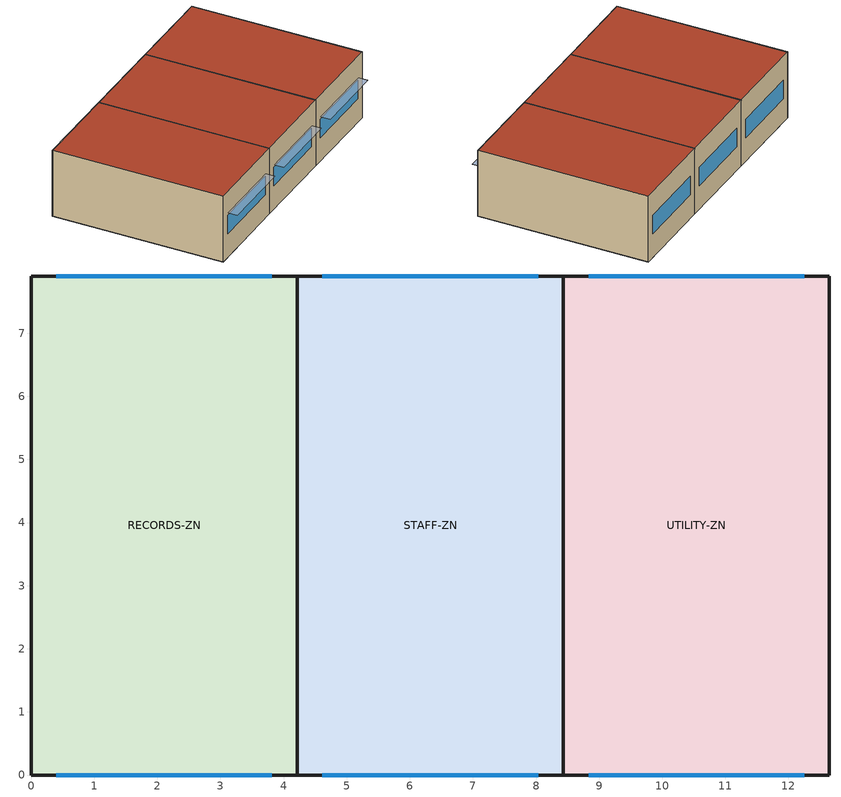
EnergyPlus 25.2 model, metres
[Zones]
RECORDS-ZN
 floor ground (FLOOR-CONSTRUCTION): 0,0 4.22,0 4.22,7.91 0,7.91 z0
 wall outside (WALL-CONSTRUCTION): 4.22,0 0,0 0,7.91 4.22,7.91 4.22,0 z0:3.2
 window (WINDOW-CONSTRUCTION): 3.82,0 0.4,0 / 0.4,7.91 3.82,7.91 z1.15:2.05
 roof outside (ROOF-CONSTRUCTION): 0,7.91 4.22,7.91 4.22,0 0,0 z3.2
STAFF-ZN
 floor ground (FLOOR-CONSTRUCTION): 4.22,0 8.43,0 8.43,7.91 4.22,7.91 z0
 wall outside (WALL-CONSTRUCTION): 8.43,0 4.22,0 4.22,7.91 8.43,7.91 8.43,0 z0:3.2
 window (WINDOW-CONSTRUCTION): 8.03,0 4.62,0 / 4.62,7.91 8.03,7.91 z1.15:2.05
 roof outside (ROOF-CONSTRUCTION): 4.22,7.91 8.43,7.91 8.43,0 4.22,0 z3.2
UTILITY-ZN
 floor ground (FLOOR-CONSTRUCTION): 8.43,0 12.65,0 12.65,7.91 8.43,7.91 z0
 wall outside (WALL-CONSTRUCTION): 12.65,0 8.43,0 8.43,7.91 12.65,7.91 12.65,0 z0:3.2
 window (WINDOW-CONSTRUCTION): 12.25,0 8.83,0 / 8.83,7.91 12.25,7.91 z1.15:2.05
 roof outside (ROOF-CONSTRUCTION): 8.43,7.91 12.65,7.91 12.65,0 8.43,0 z3.2
shading: 0.4,-0.45 3.82,-0.45 3.82,0 0.4,0 z2.17; 4.62,-0.45 8.03,-0.45 8.03,0 4.62,0 z2.17; 8.83,-0.45 12.25,-0.45 12.25,0 8.83,0 z2.17
[Building]
quant-cli-openstudio-task-05-ubuntu: North Axis {deg}=0; Terrain=Suburbs; Loads Convergence Tolerance Value {W}=0.04; Temperature Convergence Tolerance Value {deltaC}=0.4; Solar Distribution=FullExterior; Maximum Number of Warmup Days=25; Minimum Number of Warmup Days=6
[Site:Location]
Synthetic Test USA: Latitude {deg}=39; Longitude {deg}=-104; Time Zone {hr}=-7; Elevation {m}=1600
[Material] Roughness=Rough; Thermal Absorptance=0.9; Solar Absorptance=0.7; Visible Absorptance=0.7
Name | Thickness {m} | Conductivity {W/m-K} | Density {kg/m3} | Specific Heat {J/kg-K}
WALL-MAT | 0.216 | 0.045 | 1100 | 920
ROOF-MAT | 0.2736 | 0.038 | 900 | 900
FLOOR-MAT | 0.18 | 1.2 | 1600 | 800
[WindowMaterial:SimpleGlazingSystem]
LOW-E-GLASS: U-Factor {W/m2-K}=1.5; Solar Heat Gain Coefficient=0.3; Visible Transmittance=0.62
[Construction]
WALL-CONSTRUCTION: WALL-MAT
ROOF-CONSTRUCTION: ROOF-MAT
FLOOR-CONSTRUCTION: FLOOR-MAT
WINDOW-CONSTRUCTION: LOW-E-GLASS
[HVACTemplate:Thermostat]
ENGIWORLD-THERMOSTAT: Heating Setpoint Schedule=HEATING-SP; Cooling Setpoint Schedule=COOLING-SP
[Zone] Type=1; Multiplier=1; Ceiling Height {m}=3.2; Volume {m3}=autocalculate; Floor Area {m2}=autocalculate
RECORDS-ZN; STAFF-ZN; UTILITY-ZN
[HVACTemplate:Zone:IdealLoadsAirSystem] Template Thermostat=ENGIWORLD-THERMOSTAT; System Availability Schedule=HVAC-AVAILABILITY
RECORDS-ZN; STAFF-ZN; UTILITY-ZN
[People] Number of People Schedule=OCCUPANCY-SCHEDULE; Number of People Calculation Method=People/Area; People per Floor Area {person/m2}=0.035; Fraction Radiant=0.3; Sensible Heat Fraction=autocalculate; Activity Level Schedule=ACTIVITY-SCHEDULE
Name | Zone or ZoneList or Space or SpaceList
RECORDS-PEOPLE | RECORDS
STAFF-PEOPLE | STAFF
UTILITY-PEOPLE | UTILITY
[Lights] Schedule=OCCUPANCY-SCHEDULE; Design Level Calculation Method=Watts/Area; Watts per Floor Area {W/m2}=6; Return Air Fraction=0; Fraction Radiant=0.42; Fraction Visible=0.18; Fraction Replaceable=1
Name | Zone or ZoneList or Space or SpaceList
RECORDS-LIGHTS | RECORDS
STAFF-LIGHTS | STAFF
UTILITY-LIGHTS | UTILITY
[ElectricEquipment] Schedule=OCCUPANCY-SCHEDULE; Design Level Calculation Method=Watts/Area; Watts per Floor Area {W/m2}=5.8; Fraction Latent=0; Fraction Radiant=0.3; Fraction Lost=0.2
Name | Zone or ZoneList or Space or SpaceList
RECORDS-EQUIPMENT | RECORDS
STAFF-EQUIPMENT | STAFF
UTILITY-EQUIPMENT | UTILITY
[ZoneInfiltration:DesignFlowRate] Schedule=ALWAYS-ON; Design Flow Rate Calculation Method=AirChanges/Hour; Air Changes per Hour {1/hr}=0.3; Constant Term Coefficient=1; Temperature Term Coefficient=0; Velocity Term Coefficient=0; Velocity Squared Term Coefficient=0
Name | Zone or ZoneList or Space or SpaceList
RECORDS-INFILTRATION | RECORDS
STAFF-INFILTRATION | STAFF
UTILITY-INFILTRATION | UTILITY
[Space]
Name | Zone
RECORDS | RECORDS-ZN
STAFF | STAFF-ZN
UTILITY | UTILITY-ZN
[Daylighting:Controls] Daylighting Method=SplitFlux; Availability Schedule=OCCUPANCY-SCHEDULE; Lighting Control Type=Continuous; Minimum Input Power Fraction for Continuous or ContinuousOff Dimming Control=0.3; Minimum Light Output Fraction for Continuous or ContinuousOff Dimming Control=0.2; Number of Stepped Control Steps=1; Probability Lighting will be Reset When Needed in Manual Stepped Control=1; Glare Calculation Azimuth Angle of View Direction Clockwise from Zone y-Axis {deg}=180; Maximum Allowable Discomfort Glare Index=22; Fraction of Lights Controlled by Reference Point 1=0.5; Illuminance Setpoint at Reference Point 1 {lux}=500
Name | Zone or Space | Glare Calculation Daylighting Reference Point | Daylighting Reference Point Name 1
RECORDS-DAYLIGHT-CONTROLS | RECORDS | RECORDS-DAYLIGHT-REF | RECORDS-DAYLIGHT-REF
STAFF-DAYLIGHT-CONTROLS | STAFF | STAFF-DAYLIGHT-REF | STAFF-DAYLIGHT-REF
UTILITY-DAYLIGHT-CONTROLS | UTILITY | UTILITY-DAYLIGHT-REF | UTILITY-DAYLIGHT-REF
[ZoneVentilation:DesignFlowRate] Schedule=ECONOMIZER-SCHEDULE; Design Flow Rate Calculation Method=Flow/Person; Flow Rate per Floor Area {m3/s-m2}=0.008; Ventilation Type=Natural; Fan Pressure Rise {Pa}=0; Fan Total Efficiency=1; Constant Term Coefficient=0; Temperature Term Coefficient=0; Velocity Term Coefficient=-100; Minimum Indoor Temperature {C}=100; Maximum Indoor Temperature {C}=-100; Delta Temperature {deltaC}=100
Name | Zone or ZoneList or Space or SpaceList
RECORDS-ECONOMIZER-VENTILATION | RECORDS
STAFF-ECONOMIZER-VENTILATION | STAFF
UTILITY-ECONOMIZER-VENTILATION | UTILITY
[Schedule:Compact]
ALWAYS-ON: Through: 12/31, For: AllDays, Until: 24:00, 1
OCCUPANCY-SCHEDULE: Through: 12/31, For: AllDays, Until: 06:58, 0, Until: 17:02, 1, Until: 24:00, 0
HVAC-AVAILABILITY: Through: 12/31, For: AllDays, Until: 03:22, 0, Until: 20:38, 1, Until: 24:00, 0
ECONOMIZER-SCHEDULE: Through: 12/31, For: AllDays, Until: 24:00, 0.35
HEATING-SP: Through: 12/31, For: AllDays, Until: 06:58, 16, Until: 17:02, 19, Until: 24:00, 16
COOLING-SP: Through: 12/31, For: AllDays, Until: 06:58, 30, Until: 17:02, 25.5, Until: 24:00, 30
ACTIVITY-SCHEDULE: Through: 12/31, For: AllDays, Until: 24:00, 120
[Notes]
ENGIWORLD_OPTIMIZATION_METADATA_BEGIN
"case_id": "quant-cli-openstudio-task-05-ubuntu",
"design_variables": {
"cooling_setpoint_c": 25.5,
"daylight_control_fraction": 0.5,
"economizer_fraction": 0.35,
"equipment_w_per_m2": 5.8,
"exterior_wall_area_m2": 142.0,
"floor_area_m2": 100.0,
"heating_setpoint_c": 19.0,
"hvac_availability_fraction": 0.72,
"infiltration_ach": 0.3,
"lighting_w_per_m2": 6.0,
"occupied_hours_fraction": 0.42,
"orientation_deg": 0.0,
"people_density_m2": 0.035,
"precool_hours": 0.0,
"roof_r_value_m2k_w": 7.2,
"shade_ratio": 0.5,
"space_count": 3,
"thermal_mass_level": 0.35,
"thermal_zone_count": 3,
"ventilation_lps_per_person": 8.0,
"wall_r_value_m2k_w": 4.8,
"window_area_m2": 18.46,
"window_shgc": 0.3,
"window_u_value_w_m2k": 1.5,
"model_quantities": {
"exterior_wall_area_m2": 142.0,
"floor_area_m2": 100.0,
"space_count": 3,
"thermal_zone_count": 3,
"window_area_m2": 18.46,
"role": "reference_optimized_design",
"space_names": [
"thermal_zone_names": [
"source_baseline_sha256": "53e75658e31f3ad88a0d1eb43b12d657492e112e379975388b8b4707319b4e95",
"constraints_sha256": "e856c6ca376d677bb8f193651541c6979d5b5bd7017064025bcacee474b52273",
"weather_sha256": "186ac03010a542b09ed5df077b0dfa860f080a3684fc00a817a5738c3cfeaa8c"
ENGIWORLD_OPTIMIZATION_METADATA_END
